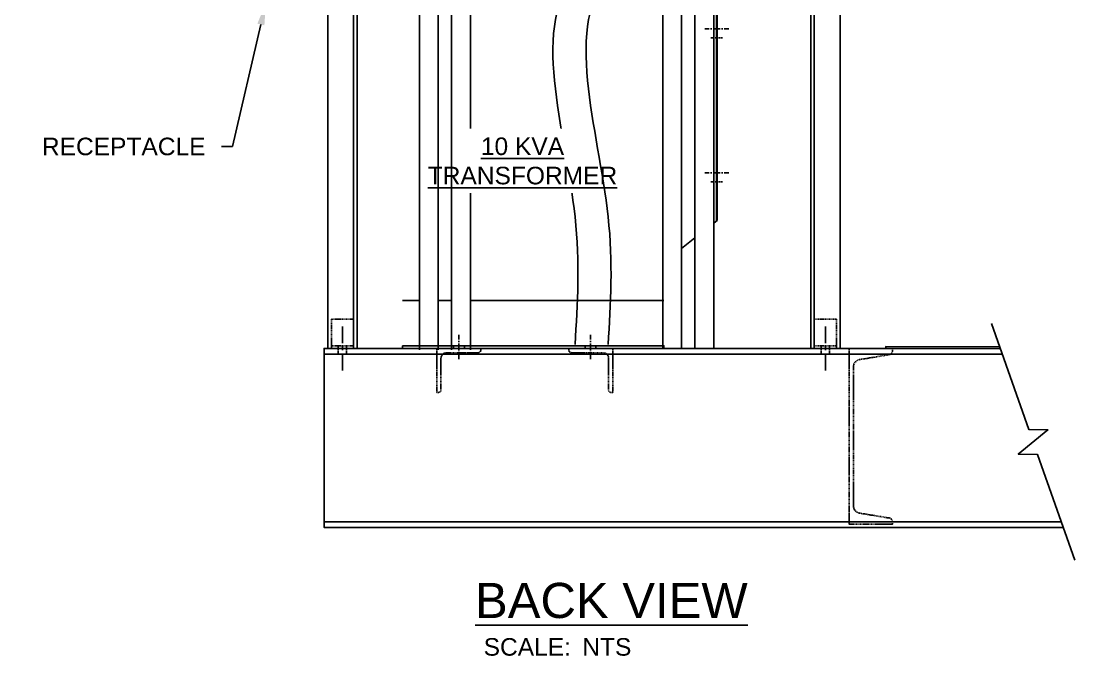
# Model space of a CAD drawing. Header units: feet. Extents: x -159 to 1687, y 0 to 1556.
# Drawn here: x 1292.6 to 1364.5, y 988.7 to 1032 of the extents above; entities that cross this region are included whole.
import ezdxf
from ezdxf import colors
from ezdxf.entities.mleader import LeaderData, LeaderLine
from ezdxf.enums import TextEntityAlignment as Align
from ezdxf.math import Vec2, Vec3

# ---------------------------------------------------------------- set-up
doc = ezdxf.new("R2010")
doc.units = ezdxf.units.FT
doc.header["$MEASUREMENT"] = 0
for name, color, linetype in [('G-ANNO-TEXT', 1, 'Continuous'), ('G-ANNO-TEXT @ 1', 1, 'Continuous'), ('PDF8_0', 7, 'Continuous'), ('PDF8_AM_5', 7, 'Continuous'), ('PDF8_LP_OBJ-Hidden', 7, 'Continuous'), ('PDF8_LP_OBJ-Misc', 7, 'Continuous'), ('PDF8_LP_OBJ-Text', 7, 'Continuous'), ('PDF8_Top Plate', 7, 'Continuous')]:
    doc.layers.add(name, color=color, linetype=linetype)
doc.styles.add('NEI-A', font='arial.ttf')

# ---------------------------------------------------------------- blocks, each defined once
blk = doc.blocks.new('TITLE NAME')
at = {"style": 'NEI-A'}
blk.add_attdef('TITLE_NAME_001', (-0.03, 0.2528), '', height=0.2, dxfattribs=at)
for tag, p in [('SCALE:', (0, 0)), ('1"_=_', (0.5614, 0.0023))]:
    blk.add_attdef(tag, text='', height=0.1, dxfattribs=at).set_placement(p, align=Align.BOTTOM_LEFT)

msp = doc.modelspace()

# ---------------------------------------------------------------- linework, layer by layer
at = {"layer": 'G-ANNO-TEXT'}
for points in [[(1330.39041, 1009.92973), (1330.39041, 1018.64412), (1330.60575, 1035.31979), (1338.68036, 1038.22458), (1345.89372, 1040.05353), (1350.20019, 1045.54037), (1350.4155, 1048.66033)], [(1332.65128, 1009.92973), (1332.65128, 1018.64412), (1332.86662, 1035.31979), (1340.94123, 1038.22458), (1348.15459, 1040.05353), (1352.46106, 1045.54037), (1352.67637, 1048.66033)]]:
    msp.add_spline(points, degree=3, dxfattribs=at)
at = {"layer": 'PDF8_0', "lineweight": 25}
msp.add_lwpolyline([(1358.82694, 1011.35548), (1361.38585, 1004.12058), (1362.69292, 1004.10217), (1360.66788, 1002.44532), (1361.97495, 1002.42691), (1364.53386, 995.19201)], dxfattribs=at)
at = {"layer": 'PDF8_AM_5', "lineweight": 25}
msp.add_lwpolyline([(1345.31442, 1009.66182), (1355.31074, 1009.66182)], dxfattribs=at)
at = {"layer": 'PDF8_LP_OBJ-Hidden', "lineweight": 25}
for points in [[(1313.77908, 1011.65003), (1313.76067, 1011.65003), (1313.76067, 1011.61321)], [(1313.76067, 1011.5764), (1313.76067, 1011.52117)], [(1313.76067, 1011.48435), (1313.76067, 1011.42912)], [(1313.76067, 1011.3923), (1313.76067, 1011.33707)], [(1313.87112, 1011.65003), (1313.81589, 1011.65003)], [(1313.96317, 1011.65003), (1313.90794, 1011.65003)], [(1314.07363, 1011.65003), (1313.99999, 1011.65003)], [(1314.16567, 1011.65003), (1314.09204, 1011.65003)], [(1314.25772, 1011.65003), (1314.18408, 1011.65003)], [(1314.34977, 1011.65003), (1314.27613, 1011.65003)], [(1314.44181, 1011.65003), (1314.36818, 1011.65003)], [(1314.53386, 1011.65003), (1314.47863, 1011.65003)], [(1314.62591, 1011.65003), (1314.57068, 1011.65003)], [(1314.71796, 1011.65003), (1314.66273, 1011.65003)], [(1314.81, 1011.65003), (1314.75477, 1011.65003)], [(1314.90205, 1011.65003), (1314.84682, 1011.65003)], [(1314.9941, 1011.65003), (1314.93887, 1011.65003)], [(1315.10455, 1011.65003), (1315.03092, 1011.65003)], [(1315.1966, 1011.65003), (1315.12296, 1011.65003)], [(1315.25183, 1011.61321), (1315.25183, 1011.65003), (1315.21501, 1011.65003)], [(1315.25183, 1011.52117), (1315.25183, 1011.5764)], [(1315.25183, 1011.42912), (1315.25183, 1011.48435)], [(1315.25183, 1011.33707), (1315.25183, 1011.3923)], [(1346.73195, 1011.61321), (1346.73195, 1011.65003), (1346.76877, 1011.65003)], [(1346.73195, 1011.52117), (1346.73195, 1011.5764)], [(1346.73195, 1011.42912), (1346.73195, 1011.48435)], [(1346.73195, 1011.33707), (1346.73195, 1011.3923)], [(1346.80558, 1011.65003), (1346.86081, 1011.65003)], [(1346.89763, 1011.65003), (1346.95286, 1011.65003)], [(1346.98968, 1011.65003), (1347.04491, 1011.65003)], [(1347.08173, 1011.65003), (1347.15536, 1011.65003)], [(1347.17377, 1011.65003), (1347.24741, 1011.65003)], [(1347.26582, 1011.65003), (1347.33946, 1011.65003)], [(1347.35787, 1011.65003), (1347.4315, 1011.65003)], [(1347.46832, 1011.65003), (1347.52355, 1011.65003)], [(1347.56037, 1011.65003), (1347.6156, 1011.65003)], [(1347.65242, 1011.65003), (1347.70765, 1011.65003)], [(1347.74446, 1011.65003), (1347.79969, 1011.65003)], [(1347.83651, 1011.65003), (1347.89174, 1011.65003)], [(1347.92856, 1011.65003), (1347.98379, 1011.65003)], [(1348.02061, 1011.65003), (1348.07583, 1011.65003)], [(1348.11265, 1011.65003), (1348.18629, 1011.65003)], [(1348.2047, 1011.65003), (1348.24152, 1011.65003), (1348.24152, 1011.61321)], [(1348.24152, 1011.5764), (1348.24152, 1011.52117)], [(1348.24152, 1011.48435), (1348.24152, 1011.42912)], [(1348.24152, 1011.3923), (1348.24152, 1011.33707)], [(1313.76067, 1011.30025), (1313.76067, 1011.22662)], [(1313.76067, 1011.20821), (1313.76067, 1011.13457)], [(1313.76067, 1011.11616), (1313.76067, 1011.04252)], [(1313.76067, 1011.02411), (1313.76067, 1010.95048)], [(1313.76067, 1010.91366), (1313.76067, 1010.85843)], [(1313.76067, 1010.82161), (1313.76067, 1010.76638)], [(1313.76067, 1010.72956), (1313.76067, 1010.67433)], [(1313.76067, 1010.63752), (1313.76067, 1010.58229)], [(1315.25183, 1011.22662), (1315.25183, 1011.30025)], [(1315.25183, 1011.13457), (1315.25183, 1011.20821)], [(1315.25183, 1011.04252), (1315.25183, 1011.11616)], [(1315.25183, 1010.95048), (1315.25183, 1011.02411)], [(1315.25183, 1010.85843), (1315.25183, 1010.91366)], [(1315.25183, 1010.76638), (1315.25183, 1010.82161)], [(1315.25183, 1010.67433), (1315.25183, 1010.72956)], [(1315.25183, 1010.58229), (1315.25183, 1010.63752)], [(1346.73195, 1011.22662), (1346.73195, 1011.30025)], [(1346.73195, 1011.13457), (1346.73195, 1011.20821)], [(1346.73195, 1011.04252), (1346.73195, 1011.11616)], [(1346.73195, 1010.95048), (1346.73195, 1011.02411)], [(1346.73195, 1010.85843), (1346.73195, 1010.91366)], [(1346.73195, 1010.76638), (1346.73195, 1010.82161)], [(1346.73195, 1010.67433), (1346.73195, 1010.72956)], [(1346.73195, 1010.58229), (1346.73195, 1010.63752)], [(1348.24152, 1011.30025), (1348.24152, 1011.22662)], [(1348.24152, 1011.20821), (1348.24152, 1011.13457)], [(1348.24152, 1011.11616), (1348.24152, 1011.04252)], [(1348.24152, 1011.02411), (1348.24152, 1010.95048)], [(1348.24152, 1010.91366), (1348.24152, 1010.85843)], [(1348.24152, 1010.82161), (1348.24152, 1010.76638)], [(1348.24152, 1010.72956), (1348.24152, 1010.67433)], [(1348.24152, 1010.63752), (1348.24152, 1010.58229)], [(1313.76067, 1010.54547), (1313.76067, 1010.49024)], [(1313.76067, 1010.45342), (1313.76067, 1010.39819)], [(1313.76067, 1010.36137), (1313.76067, 1010.30615)], [(1313.76067, 1010.26933), (1313.76067, 1010.19569)], [(1313.76067, 1010.17728), (1313.76067, 1010.10364)], [(1313.76067, 1010.08523), (1313.76067, 1010.01159)], [(1313.76067, 1009.99319), (1313.76067, 1009.91955)], [(1315.25183, 1010.49024), (1315.25183, 1010.54547)], [(1315.25183, 1010.39819), (1315.25183, 1010.45342)], [(1315.25183, 1010.30615), (1315.25183, 1010.36137)], [(1315.25183, 1010.19569), (1315.25183, 1010.26933)], [(1315.25183, 1010.10364), (1315.25183, 1010.17728)], [(1315.25183, 1010.01159), (1315.25183, 1010.08523)], [(1315.25183, 1009.91955), (1315.25183, 1009.99319)], [(1346.73195, 1010.49024), (1346.73195, 1010.54547)], [(1346.73195, 1010.39819), (1346.73195, 1010.45342)], [(1346.73195, 1010.30615), (1346.73195, 1010.36137)], [(1346.73195, 1010.19569), (1346.73195, 1010.26933)], [(1346.73195, 1010.10364), (1346.73195, 1010.17728)], [(1346.73195, 1010.01159), (1346.73195, 1010.08523)], [(1346.73195, 1009.91955), (1346.73195, 1009.99319)], [(1348.24152, 1010.54547), (1348.24152, 1010.49024)], [(1348.24152, 1010.45342), (1348.24152, 1010.39819)], [(1348.24152, 1010.36137), (1348.24152, 1010.30615)], [(1348.24152, 1010.26933), (1348.24152, 1010.19569)], [(1348.24152, 1010.17728), (1348.24152, 1010.10364)], [(1348.24152, 1010.08523), (1348.24152, 1010.01159)], [(1348.24152, 1009.99319), (1348.24152, 1009.91955)], [(1313.76067, 1009.88273), (1313.76067, 1009.8275)], [(1313.77908, 1009.84591), (1313.76067, 1009.84591)], [(1313.76067, 1009.79068), (1313.76067, 1009.73545)], [(1313.76067, 1009.69863), (1313.76067, 1009.66182), (1313.77908, 1009.66182)], [(1313.87112, 1009.84591), (1313.81589, 1009.84591)], [(1313.81589, 1009.66182), (1313.87112, 1009.66182)], [(1313.96317, 1009.84591), (1313.90794, 1009.84591)], [(1313.90794, 1009.66182), (1313.96317, 1009.66182)], [(1314.07363, 1009.84591), (1313.99999, 1009.84591)], [(1313.99999, 1009.66182), (1314.07363, 1009.66182)], [(1314.16567, 1009.84591), (1314.09204, 1009.84591)], [(1314.09204, 1009.66182), (1314.16567, 1009.66182)], [(1314.25772, 1009.84591), (1314.18408, 1009.84591)], [(1314.18408, 1009.66182), (1314.25772, 1009.66182)], [(1314.2209, 1009.80909), (1314.2209, 1009.84591)], [(1314.2209, 1009.71704), (1314.2209, 1009.77227)], [(1314.2209, 1009.625), (1314.2209, 1009.68023)], [(1314.2209, 1009.53295), (1314.2209, 1009.58818)], [(1314.2209, 1009.4409), (1314.2209, 1009.49613)], [(1314.2209, 1009.34886), (1314.2209, 1009.40408)], [(1314.2209, 1009.27522), (1314.2209, 1009.31204)], [(1314.34977, 1009.84591), (1314.27613, 1009.84591)], [(1314.27613, 1009.66182), (1314.34977, 1009.66182)], [(1314.44181, 1009.84591), (1314.36818, 1009.84591)], [(1314.36818, 1009.66182), (1314.44181, 1009.66182)], [(1314.53386, 1009.84591), (1314.47863, 1009.84591)], [(1314.47863, 1009.66182), (1314.53386, 1009.66182)], [(1314.62591, 1009.84591), (1314.57068, 1009.84591)], [(1314.57068, 1009.66182), (1314.62591, 1009.66182)], [(1314.71796, 1009.84591), (1314.66273, 1009.84591)], [(1314.66273, 1009.66182), (1314.71796, 1009.66182)], [(1314.81, 1009.84591), (1314.75477, 1009.84591)], [(1314.75477, 1009.66182), (1314.81, 1009.66182)], [(1314.79159, 1009.80909), (1314.79159, 1009.84591)], [(1314.79159, 1009.71704), (1314.79159, 1009.77227)], [(1314.79159, 1009.625), (1314.79159, 1009.68023)], [(1314.79159, 1009.53295), (1314.79159, 1009.58818)], [(1314.79159, 1009.4409), (1314.79159, 1009.49613)], [(1314.79159, 1009.34886), (1314.79159, 1009.40408)], [(1314.79159, 1009.27522), (1314.79159, 1009.31204)], [(1314.90205, 1009.84591), (1314.84682, 1009.84591)], [(1314.84682, 1009.66182), (1314.90205, 1009.66182)], [(1314.9941, 1009.84591), (1314.93887, 1009.84591)], [(1314.93887, 1009.66182), (1314.9941, 1009.66182)], [(1315.10455, 1009.84591), (1315.03092, 1009.84591)], [(1315.03092, 1009.66182), (1315.10455, 1009.66182)], [(1315.1966, 1009.84591), (1315.12296, 1009.84591)], [(1315.12296, 1009.66182), (1315.1966, 1009.66182)], [(1315.25183, 1009.84591), (1315.21501, 1009.84591)], [(1315.21501, 1009.66182), (1315.25183, 1009.66182), (1315.25183, 1009.69863)], [(1315.25183, 1009.8275), (1315.25183, 1009.88273)], [(1315.25183, 1009.73545), (1315.25183, 1009.79068)], [(1320.99557, 1009.66182), (1320.95875, 1009.66182), (1320.95875, 1009.625)], [(1320.95875, 1009.58818), (1320.95875, 1009.53295)], [(1320.95875, 1009.49613), (1320.95875, 1009.4409)], [(1320.95875, 1009.40408), (1320.95875, 1009.34886)], [(1320.95875, 1009.31204), (1320.95875, 1009.25681)], [(1320.95875, 1009.21999), (1320.95875, 1009.16476)], [(1321.08762, 1009.66182), (1321.01398, 1009.66182)], [(1321.17966, 1009.66182), (1321.12444, 1009.66182)], [(1321.27171, 1009.66182), (1321.21648, 1009.66182)], [(1321.30853, 1009.21999), (1321.29012, 1009.18317), (1321.27171, 1009.16476)], [(1321.36376, 1009.66182), (1321.30853, 1009.66182)], [(1321.38217, 1009.29363), (1321.32694, 1009.2384)], [(1321.45581, 1009.66182), (1321.40058, 1009.66182)], [(1321.45581, 1009.33045), (1321.41899, 1009.33045), (1321.40058, 1009.31204)], [(1321.54785, 1009.36727), (1321.49262, 1009.34886), (1321.47421, 1009.34886)], [(1321.54785, 1009.66182), (1321.49262, 1009.66182)], [(1321.56626, 1009.36727), (1321.65831, 1009.36727)], [(1321.6399, 1009.66182), (1321.58467, 1009.66182)], [(1321.73195, 1009.66182), (1321.67672, 1009.66182)], [(1321.67672, 1009.36727), (1321.75036, 1009.36727)], [(1321.8424, 1009.66182), (1321.76877, 1009.66182)], [(1321.76877, 1009.36727), (1321.8424, 1009.36727)], [(1321.93445, 1009.66182), (1321.86081, 1009.66182)], [(1321.86081, 1009.36727), (1321.93445, 1009.36727)], [(1322.0265, 1009.66182), (1321.95286, 1009.66182)], [(1321.97127, 1009.36727), (1322.0265, 1009.36727)], [(1322.11854, 1009.66182), (1322.04491, 1009.66182)], [(1322.06332, 1009.36727), (1322.11854, 1009.36727)], [(1322.21059, 1009.66182), (1322.15536, 1009.66182)], [(1322.15536, 1009.36727), (1322.21059, 1009.36727)], [(1322.30264, 1009.66182), (1322.24741, 1009.66182)], [(1322.24741, 1009.36727), (1322.30264, 1009.36727)], [(1322.39469, 1009.66182), (1322.33946, 1009.66182)], [(1322.33946, 1009.36727), (1322.39469, 1009.36727)], [(1322.48673, 1009.66182), (1322.43151, 1009.66182)], [(1322.43151, 1009.36727), (1322.48673, 1009.36727)], [(1322.57878, 1009.66182), (1322.52355, 1009.66182)], [(1322.52355, 1009.36727), (1322.57878, 1009.36727)], [(1322.67083, 1009.66182), (1322.6156, 1009.66182)], [(1322.6156, 1009.36727), (1322.68924, 1009.36727)], [(1322.76287, 1009.66182), (1322.70765, 1009.66182)], [(1322.70765, 1009.36727), (1322.78128, 1009.36727)], [(1322.87333, 1009.66182), (1322.79969, 1009.66182)], [(1322.79969, 1009.36727), (1322.87333, 1009.36727)], [(1322.96538, 1009.66182), (1322.89174, 1009.66182)], [(1322.89174, 1009.36727), (1322.96538, 1009.36727)], [(1323.05743, 1009.66182), (1322.98379, 1009.66182)], [(1323.0022, 1009.36727), (1323.05743, 1009.36727)], [(1323.14947, 1009.66182), (1323.07583, 1009.66182)], [(1323.09424, 1009.36727), (1323.14947, 1009.36727)], [(1323.24152, 1009.66182), (1323.18629, 1009.66182)], [(1323.18629, 1009.36727), (1323.24152, 1009.36727)], [(1323.33357, 1009.66182), (1323.27834, 1009.66182)], [(1323.27834, 1009.36727), (1323.33357, 1009.36727)], [(1323.42561, 1009.66182), (1323.37039, 1009.66182)], [(1323.37039, 1009.36727), (1323.42561, 1009.36727)], [(1323.51766, 1009.66182), (1323.46243, 1009.66182)], [(1323.46243, 1009.36727), (1323.51766, 1009.36727)], [(1323.60971, 1009.66182), (1323.55448, 1009.66182)], [(1323.55448, 1009.36727), (1323.60971, 1009.36727)], [(1323.70176, 1009.66182), (1323.64653, 1009.66182)], [(1323.64653, 1009.36727), (1323.72016, 1009.36727)], [(1323.7938, 1009.66182), (1323.73857, 1009.66182)], [(1323.73857, 1009.36727), (1323.77539, 1009.36727), (1323.81221, 1009.38567)], [(1323.90426, 1009.66182), (1323.83062, 1009.66182)], [(1323.84903, 1009.38567), (1323.86744, 1009.40408), (1323.88585, 1009.42249)], [(1323.95949, 1009.625), (1323.95949, 1009.66182), (1323.92267, 1009.66182)], [(1323.92267, 1009.4409), (1323.94108, 1009.45931), (1323.94108, 1009.49613)], [(1323.95949, 1009.51454), (1323.95949, 1009.58818)], [(1329.96096, 1009.625), (1329.96096, 1009.66182), (1329.97937, 1009.66182)], [(1329.96096, 1009.58818), (1329.96096, 1009.51454)], [(1329.96096, 1009.49613), (1329.97937, 1009.47772), (1329.97937, 1009.45931), (1329.99778, 1009.4409)], [(1330.01619, 1009.66182), (1330.08983, 1009.66182)], [(1330.01619, 1009.42249), (1330.0346, 1009.40408), (1330.07142, 1009.38567)], [(1330.10824, 1009.66182), (1330.18187, 1009.66182)], [(1330.16346, 1009.36727), (1330.14505, 1009.36727), (1330.10824, 1009.38567)], [(1330.20028, 1009.66182), (1330.27392, 1009.66182)], [(1330.27392, 1009.36727), (1330.20028, 1009.36727)], [(1330.29233, 1009.66182), (1330.36597, 1009.66182)], [(1330.36597, 1009.36727), (1330.29233, 1009.36727)], [(1330.45801, 1009.36727), (1330.38438, 1009.36727)], [(1330.40279, 1009.66182), (1330.45801, 1009.66182)], [(1330.55006, 1009.36727), (1330.47642, 1009.36727)], [(1330.49483, 1009.66182), (1330.55006, 1009.66182)], [(1330.58688, 1009.66182), (1330.64211, 1009.66182)], [(1330.64211, 1009.36727), (1330.58688, 1009.36727)], [(1330.67893, 1009.66182), (1330.73416, 1009.66182)], [(1330.73416, 1009.36727), (1330.67893, 1009.36727)], [(1330.77097, 1009.66182), (1330.8262, 1009.66182)], [(1330.8262, 1009.36727), (1330.77097, 1009.36727)], [(1330.86302, 1009.66182), (1330.91825, 1009.66182)], [(1330.91825, 1009.36727), (1330.86302, 1009.36727)], [(1330.95507, 1009.66182), (1331.0103, 1009.66182)], [(1331.0103, 1009.36727), (1330.95507, 1009.36727)], [(1331.04712, 1009.66182), (1331.12075, 1009.66182)], [(1331.10234, 1009.36727), (1331.04712, 1009.36727)], [(1331.13916, 1009.66182), (1331.2128, 1009.66182)], [(1331.19439, 1009.36727), (1331.13916, 1009.36727)], [(1331.23121, 1009.66182), (1331.30485, 1009.66182)], [(1331.30485, 1009.36727), (1331.23121, 1009.36727)], [(1331.32326, 1009.66182), (1331.3969, 1009.66182)], [(1331.3969, 1009.36727), (1331.32326, 1009.36727)], [(1331.48894, 1009.36727), (1331.4153, 1009.36727)], [(1331.43371, 1009.66182), (1331.48894, 1009.66182)], [(1331.58099, 1009.36727), (1331.50735, 1009.36727)], [(1331.52576, 1009.66182), (1331.58099, 1009.66182)], [(1331.61781, 1009.66182), (1331.67304, 1009.66182)], [(1331.67304, 1009.36727), (1331.61781, 1009.36727)], [(1331.70986, 1009.66182), (1331.76508, 1009.66182)], [(1331.76508, 1009.36727), (1331.70986, 1009.36727)], [(1331.8019, 1009.66182), (1331.85713, 1009.66182)], [(1331.85713, 1009.36727), (1331.8019, 1009.36727)], [(1331.89395, 1009.66182), (1331.94918, 1009.66182)], [(1331.94918, 1009.36727), (1331.89395, 1009.36727)], [(1331.986, 1009.66182), (1332.04122, 1009.66182)], [(1332.04122, 1009.36727), (1331.986, 1009.36727)], [(1332.07804, 1009.66182), (1332.15168, 1009.66182)], [(1332.13327, 1009.36727), (1332.07804, 1009.36727)], [(1332.17009, 1009.66182), (1332.24373, 1009.66182)], [(1332.22532, 1009.36727), (1332.17009, 1009.36727)], [(1332.26214, 1009.66182), (1332.33578, 1009.66182)], [(1332.33578, 1009.36727), (1332.26214, 1009.36727)], [(1332.35419, 1009.66182), (1332.42782, 1009.66182)], [(1332.42782, 1009.34886), (1332.37259, 1009.36727)], [(1332.46464, 1009.66182), (1332.51987, 1009.66182)], [(1332.51987, 1009.31204), (1332.48305, 1009.33045), (1332.46464, 1009.33045)], [(1332.59351, 1009.2384), (1332.53828, 1009.29363)], [(1332.55669, 1009.66182), (1332.61192, 1009.66182)], [(1332.63033, 1009.16476), (1332.63033, 1009.18317), (1332.61192, 1009.21999)], [(1332.64874, 1009.66182), (1332.70396, 1009.66182)], [(1332.74078, 1009.66182), (1332.79601, 1009.66182)], [(1332.83283, 1009.66182), (1332.88806, 1009.66182)], [(1332.92488, 1009.66182), (1332.9617, 1009.66182), (1332.9617, 1009.625)], [(1332.9617, 1009.58818), (1332.9617, 1009.53295)], [(1332.9617, 1009.49613), (1332.9617, 1009.4409)], [(1332.9617, 1009.40408), (1332.9617, 1009.34886)], [(1332.9617, 1009.31204), (1332.9617, 1009.25681)], [(1332.9617, 1009.21999), (1332.9617, 1009.16476)], [(1346.73195, 1009.8275), (1346.73195, 1009.88273)], [(1346.73195, 1009.84591), (1346.76877, 1009.84591)], [(1346.73195, 1009.73545), (1346.73195, 1009.79068)], [(1346.76877, 1009.66182), (1346.73195, 1009.66182), (1346.73195, 1009.69863)], [(1346.80558, 1009.84591), (1346.86081, 1009.84591)], [(1346.86081, 1009.66182), (1346.80558, 1009.66182)], [(1346.89763, 1009.84591), (1346.95286, 1009.84591)], [(1346.95286, 1009.66182), (1346.89763, 1009.66182)], [(1346.98968, 1009.84591), (1347.04491, 1009.84591)], [(1347.04491, 1009.66182), (1346.98968, 1009.66182)], [(1347.08173, 1009.84591), (1347.15536, 1009.84591)], [(1347.15536, 1009.66182), (1347.08173, 1009.66182)], [(1347.17377, 1009.84591), (1347.24741, 1009.84591)], [(1347.24741, 1009.66182), (1347.17377, 1009.66182)], [(1347.21059, 1009.80909), (1347.21059, 1009.84591)], [(1347.21059, 1009.71704), (1347.21059, 1009.77227)], [(1347.21059, 1009.625), (1347.21059, 1009.68023)], [(1347.21059, 1009.53295), (1347.21059, 1009.58818)], [(1347.21059, 1009.4409), (1347.21059, 1009.49613)], [(1347.21059, 1009.34886), (1347.21059, 1009.40408)], [(1347.21059, 1009.27522), (1347.21059, 1009.31204)], [(1347.26582, 1009.84591), (1347.33946, 1009.84591)], [(1347.33946, 1009.66182), (1347.26582, 1009.66182)], [(1347.35787, 1009.84591), (1347.4315, 1009.84591)], [(1347.4315, 1009.66182), (1347.35787, 1009.66182)], [(1347.46832, 1009.84591), (1347.52355, 1009.84591)], [(1347.52355, 1009.66182), (1347.46832, 1009.66182)], [(1347.56037, 1009.84591), (1347.6156, 1009.84591)], [(1347.6156, 1009.66182), (1347.56037, 1009.66182)], [(1347.65242, 1009.84591), (1347.70765, 1009.84591)], [(1347.70765, 1009.66182), (1347.65242, 1009.66182)], [(1347.74446, 1009.84591), (1347.79969, 1009.84591)], [(1347.79969, 1009.66182), (1347.74446, 1009.66182)], [(1347.76287, 1009.80909), (1347.76287, 1009.84591)], [(1347.76287, 1009.71704), (1347.76287, 1009.77227)], [(1347.76287, 1009.625), (1347.76287, 1009.68023)], [(1347.76287, 1009.53295), (1347.76287, 1009.58818)], [(1347.76287, 1009.4409), (1347.76287, 1009.49613)], [(1347.76287, 1009.34886), (1347.76287, 1009.40408)], [(1347.76287, 1009.27522), (1347.76287, 1009.31204)], [(1347.83651, 1009.84591), (1347.89174, 1009.84591)], [(1347.89174, 1009.66182), (1347.83651, 1009.66182)], [(1347.92856, 1009.84591), (1347.98379, 1009.84591)], [(1347.98379, 1009.66182), (1347.92856, 1009.66182)], [(1348.02061, 1009.84591), (1348.07583, 1009.84591)], [(1348.07583, 1009.66182), (1348.02061, 1009.66182)], [(1348.11265, 1009.84591), (1348.18629, 1009.84591)], [(1348.18629, 1009.66182), (1348.11265, 1009.66182)], [(1348.2047, 1009.84591), (1348.24152, 1009.84591)], [(1348.24152, 1009.69863), (1348.24152, 1009.66182), (1348.2047, 1009.66182)], [(1348.24152, 1009.88273), (1348.24152, 1009.8275)], [(1348.24152, 1009.79068), (1348.24152, 1009.73545)], [(1349.1804, 1009.66182), (1349.12517, 1009.66182), (1349.12517, 1009.625)], [(1349.12517, 1009.58818), (1349.12517, 1009.53295)], [(1349.12517, 1009.49613), (1349.12517, 1009.4409)], [(1349.12517, 1009.40408), (1349.12517, 1009.34886)], [(1349.12517, 1009.31204), (1349.12517, 1009.25681)], [(1349.12517, 1009.21999), (1349.12517, 1009.16476)], [(1349.27245, 1009.66182), (1349.19881, 1009.66182)], [(1349.36449, 1009.66182), (1349.29086, 1009.66182)], [(1349.45654, 1009.66182), (1349.3829, 1009.66182)], [(1349.54859, 1009.66182), (1349.49336, 1009.66182)], [(1349.64064, 1009.66182), (1349.58541, 1009.66182)], [(1349.73268, 1009.66182), (1349.67745, 1009.66182)], [(1349.82473, 1009.66182), (1349.7695, 1009.66182)], [(1349.91678, 1009.66182), (1349.86155, 1009.66182)], [(1350.00882, 1009.66182), (1349.9536, 1009.66182)], [(1350.11928, 1009.66182), (1350.04564, 1009.66182)], [(1350.21133, 1009.66182), (1350.13769, 1009.66182)], [(1350.30337, 1009.66182), (1350.22974, 1009.66182)], [(1350.39542, 1009.66182), (1350.32178, 1009.66182)], [(1350.48747, 1009.66182), (1350.41383, 1009.66182)], [(1350.57952, 1009.66182), (1350.52429, 1009.66182)], [(1350.67156, 1009.66182), (1350.61633, 1009.66182)], [(1350.76361, 1009.66182), (1350.70838, 1009.66182)], [(1350.85566, 1009.66182), (1350.80043, 1009.66182)], [(1350.9477, 1009.66182), (1350.89248, 1009.66182)], [(1351.03975, 1009.66182), (1350.98452, 1009.66182)], [(1351.15021, 1009.66182), (1351.07657, 1009.66182)], [(1351.24226, 1009.66182), (1351.16862, 1009.66182)], [(1351.3343, 1009.66182), (1351.26066, 1009.66182)], [(1351.42635, 1009.66182), (1351.35271, 1009.66182)], [(1351.40794, 1009.16476), (1351.46317, 1009.18317)], [(1351.5184, 1009.66182), (1351.44476, 1009.66182)], [(1351.49999, 1009.18317), (1351.55522, 1009.18317)], [(1351.61044, 1009.66182), (1351.55522, 1009.66182)], [(1351.59203, 1009.20158), (1351.66567, 1009.20158)], [(1351.70249, 1009.66182), (1351.64726, 1009.66182)], [(1351.68408, 1009.20158), (1351.75772, 1009.21999)], [(1351.79454, 1009.66182), (1351.73931, 1009.66182)], [(1351.77613, 1009.21999), (1351.84977, 1009.2384), (1351.90499, 1009.25681), (1351.9234, 1009.25681)], [(1351.88659, 1009.66182), (1351.83136, 1009.66182)], [(1351.97863, 1009.66182), (1351.9234, 1009.66182)], [(1351.94181, 1009.27522), (1351.97863, 1009.29363), (1351.99704, 1009.31204)], [(1352.07068, 1009.58818), (1352.07068, 1009.66182), (1352.01545, 1009.66182)], [(1352.01545, 1009.33045), (1352.03386, 1009.36727), (1352.05227, 1009.38567)], [(1352.05227, 1009.42249), (1352.05227, 1009.4409), (1352.07068, 1009.47772), (1352.07068, 1009.55136)], [(1320.95875, 1009.12794), (1320.95875, 1009.0543)], [(1320.95875, 1009.0359), (1320.95875, 1008.96226)], [(1320.95875, 1008.94385), (1320.95875, 1008.87021)], [(1320.95875, 1008.8518), (1320.95875, 1008.77816)], [(1320.95875, 1008.74134), (1320.95875, 1008.68612)], [(1320.95875, 1008.6493), (1320.95875, 1008.59407)], [(1320.95875, 1008.55725), (1320.95875, 1008.50202)], [(1320.95875, 1008.4652), (1320.95875, 1008.40997)], [(1321.23489, 1008.96226), (1321.23489, 1008.99908), (1321.2533, 1009.0359)], [(1321.23489, 1008.87021), (1321.23489, 1008.92544)], [(1321.23489, 1008.77816), (1321.23489, 1008.83339)], [(1321.23489, 1008.68612), (1321.23489, 1008.74134)], [(1321.23489, 1008.59407), (1321.23489, 1008.6493)], [(1321.23489, 1008.50202), (1321.23489, 1008.55725)], [(1321.23489, 1008.40997), (1321.23489, 1008.4652)], [(1321.27171, 1009.12794), (1321.2533, 1009.07271)], [(1332.66715, 1009.07271), (1332.64874, 1009.12794)], [(1332.66715, 1008.96226), (1332.66715, 1009.0359)], [(1332.66715, 1008.87021), (1332.66715, 1008.92544)], [(1332.66715, 1008.77816), (1332.66715, 1008.83339)], [(1332.66715, 1008.68612), (1332.66715, 1008.74134)], [(1332.66715, 1008.59407), (1332.66715, 1008.6493)], [(1332.66715, 1008.50202), (1332.66715, 1008.55725)], [(1332.66715, 1008.40997), (1332.66715, 1008.4652)], [(1332.9617, 1009.12794), (1332.9617, 1009.0543)], [(1332.9617, 1009.0359), (1332.9617, 1008.96226)], [(1332.9617, 1008.94385), (1332.9617, 1008.87021)], [(1332.9617, 1008.8518), (1332.9617, 1008.77816)], [(1332.9617, 1008.74134), (1332.9617, 1008.68612)], [(1332.9617, 1008.6493), (1332.9617, 1008.59407)], [(1332.9617, 1008.55725), (1332.9617, 1008.50202)], [(1332.9617, 1008.4652), (1332.9617, 1008.40997)], [(1349.12517, 1009.12794), (1349.12517, 1009.0543)], [(1349.12517, 1009.0359), (1349.12517, 1008.96226)], [(1349.12517, 1008.94385), (1349.12517, 1008.87021)], [(1349.12517, 1008.8518), (1349.12517, 1008.77816)], [(1349.12517, 1008.75975), (1349.12517, 1008.68612)], [(1349.12517, 1008.6493), (1349.12517, 1008.59407)], [(1349.12517, 1008.55725), (1349.12517, 1008.50202)], [(1349.12517, 1008.4652), (1349.12517, 1008.40997)], [(1349.40131, 1008.35475), (1349.40131, 1008.40997), (1349.41972, 1008.4652)], [(1349.43813, 1008.55725), (1349.41972, 1008.48361)], [(1349.45654, 1008.63089), (1349.43813, 1008.57566)], [(1349.51177, 1008.72294), (1349.47495, 1008.66771)], [(1349.58541, 1008.77816), (1349.53018, 1008.74134)], [(1349.65904, 1008.83339), (1349.60382, 1008.79657)], [(1349.73268, 1008.87021), (1349.67745, 1008.8518)], [(1349.89837, 1008.90703), (1349.82473, 1008.90703), (1349.7695, 1008.88862)], [(1349.93519, 1008.92544), (1349.99041, 1008.92544)], [(1350.02723, 1008.92544), (1350.08246, 1008.94385)], [(1350.11928, 1008.94385), (1350.17451, 1008.96226)], [(1350.21133, 1008.96226), (1350.26656, 1008.98067)], [(1350.30337, 1008.98067), (1350.3586, 1008.98067)], [(1350.39542, 1008.99908), (1350.45065, 1008.99908)], [(1350.48747, 1009.01749), (1350.5427, 1009.01749)], [(1350.57952, 1009.01749), (1350.63474, 1009.0359)], [(1350.67156, 1009.0359), (1350.72679, 1009.0543)], [(1350.76361, 1009.0543), (1350.81884, 1009.07271)], [(1350.85566, 1009.07271), (1350.91089, 1009.07271)], [(1350.9477, 1009.09112), (1351.00293, 1009.09112)], [(1351.03975, 1009.10953), (1351.09498, 1009.10953)], [(1351.1318, 1009.10953), (1351.18703, 1009.12794)], [(1351.22385, 1009.12794), (1351.27907, 1009.14635)], [(1351.31589, 1009.14635), (1351.37112, 1009.16476)], [(1320.95875, 1008.37316), (1320.95875, 1008.31793)], [(1320.95875, 1008.28111), (1320.95875, 1008.22588)], [(1320.95875, 1008.18906), (1320.95875, 1008.13383)], [(1320.95875, 1008.09701), (1320.95875, 1008.02338)], [(1320.95875, 1008.00497), (1320.95875, 1007.93133)], [(1320.95875, 1007.91292), (1320.95875, 1007.83928)], [(1320.95875, 1007.82087), (1320.95875, 1007.74724)], [(1321.23489, 1008.31793), (1321.23489, 1008.37316)], [(1321.23489, 1008.20747), (1321.23489, 1008.28111)], [(1321.23489, 1008.11542), (1321.23489, 1008.18906)], [(1321.23489, 1008.02338), (1321.23489, 1008.09701)], [(1321.23489, 1007.93133), (1321.23489, 1008.00497)], [(1321.23489, 1007.83928), (1321.23489, 1007.89451)], [(1321.23489, 1007.74724), (1321.23489, 1007.80246)], [(1332.66715, 1008.31793), (1332.66715, 1008.37316)], [(1332.66715, 1008.20747), (1332.66715, 1008.28111)], [(1332.66715, 1008.11542), (1332.66715, 1008.18906)], [(1332.66715, 1008.02338), (1332.66715, 1008.09701)], [(1332.66715, 1007.93133), (1332.66715, 1008.00497)], [(1332.66715, 1007.83928), (1332.66715, 1007.89451)], [(1332.66715, 1007.74724), (1332.66715, 1007.80246)], [(1332.9617, 1008.37316), (1332.9617, 1008.31793)], [(1332.9617, 1008.28111), (1332.9617, 1008.22588)], [(1332.9617, 1008.18906), (1332.9617, 1008.13383)], [(1332.9617, 1008.09701), (1332.9617, 1008.02338)], [(1332.9617, 1008.00497), (1332.9617, 1007.93133)], [(1332.9617, 1007.91292), (1332.9617, 1007.83928)], [(1332.9617, 1007.82087), (1332.9617, 1007.74724)], [(1349.12517, 1008.37316), (1349.12517, 1008.31793)], [(1349.12517, 1008.28111), (1349.12517, 1008.22588)], [(1349.12517, 1008.18906), (1349.12517, 1008.13383)], [(1349.12517, 1008.09701), (1349.12517, 1008.02338)], [(1349.12517, 1008.00497), (1349.12517, 1007.93133)], [(1349.12517, 1007.91292), (1349.12517, 1007.83928)], [(1349.12517, 1007.82087), (1349.12517, 1007.74724)], [(1349.40131, 1008.2627), (1349.40131, 1008.33634)], [(1349.40131, 1008.17065), (1349.40131, 1008.24429)], [(1349.40131, 1008.07861), (1349.40131, 1008.13383)], [(1349.40131, 1007.98656), (1349.40131, 1008.04179)], [(1349.40131, 1007.89451), (1349.40131, 1007.94974)], [(1349.40131, 1007.80246), (1349.40131, 1007.85769)], [(1349.40131, 1007.71042), (1349.40131, 1007.76565)], [(1320.95875, 1007.71042), (1320.95875, 1007.65519)], [(1320.95875, 1007.61837), (1320.95875, 1007.56314)], [(1320.95875, 1007.52632), (1320.95875, 1007.47109)], [(1320.95875, 1007.43428), (1320.95875, 1007.37905)], [(1320.95875, 1007.34223), (1320.95875, 1007.287)], [(1320.95875, 1007.25018), (1320.95875, 1007.19495)], [(1320.95875, 1007.15813), (1320.95875, 1007.10291)], [(1320.95875, 1007.06609), (1320.95875, 1006.99245)], [(1321.23489, 1007.65519), (1321.23489, 1007.71042)], [(1321.23489, 1007.56314), (1321.23489, 1007.61837)], [(1321.23489, 1007.47109), (1321.23489, 1007.52632)], [(1321.23489, 1007.37905), (1321.23489, 1007.43428)], [(1321.23489, 1007.287), (1321.23489, 1007.34223)], [(1321.23489, 1007.17654), (1321.23489, 1007.25018)], [(1321.23489, 1007.0845), (1321.23489, 1007.15813)], [(1321.23489, 1006.99245), (1321.23489, 1007.06609)], [(1332.66715, 1007.65519), (1332.66715, 1007.71042)], [(1332.66715, 1007.56314), (1332.66715, 1007.61837)], [(1332.66715, 1007.47109), (1332.66715, 1007.52632)], [(1332.66715, 1007.37905), (1332.66715, 1007.43428)], [(1332.66715, 1007.287), (1332.66715, 1007.34223)], [(1332.66715, 1007.17654), (1332.66715, 1007.25018)], [(1332.66715, 1007.0845), (1332.66715, 1007.15813)], [(1332.66715, 1006.99245), (1332.66715, 1007.06609)], [(1332.9617, 1007.71042), (1332.9617, 1007.65519)], [(1332.9617, 1007.61837), (1332.9617, 1007.56314)], [(1332.9617, 1007.52632), (1332.9617, 1007.47109)], [(1332.9617, 1007.43428), (1332.9617, 1007.37905)], [(1332.9617, 1007.34223), (1332.9617, 1007.287)], [(1332.9617, 1007.25018), (1332.9617, 1007.19495)], [(1332.9617, 1007.15813), (1332.9617, 1007.10291)], [(1332.9617, 1007.06609), (1332.9617, 1006.99245)], [(1349.12517, 1007.71042), (1349.12517, 1007.65519)], [(1349.12517, 1007.61837), (1349.12517, 1007.56314)], [(1349.12517, 1007.52632), (1349.12517, 1007.47109)], [(1349.12517, 1007.43428), (1349.12517, 1007.37905)], [(1349.12517, 1007.34223), (1349.12517, 1007.287)], [(1349.12517, 1007.25018), (1349.12517, 1007.19495)], [(1349.12517, 1007.15813), (1349.12517, 1007.10291)], [(1349.12517, 1007.06609), (1349.12517, 1006.99245)], [(1349.40131, 1007.61837), (1349.40131, 1007.6736)], [(1349.40131, 1007.50791), (1349.40131, 1007.58155)], [(1349.40131, 1007.41587), (1349.40131, 1007.4895)], [(1349.40131, 1007.32382), (1349.40131, 1007.39746)], [(1349.40131, 1007.23177), (1349.40131, 1007.30541)], [(1349.40131, 1007.13972), (1349.40131, 1007.19495)], [(1349.40131, 1007.04768), (1349.40131, 1007.10291)], [(1349.40131, 1006.95563), (1349.40131, 1007.01086)], [(1320.95875, 1006.97404), (1320.95875, 1006.9004)], [(1320.95875, 1006.88199), (1320.95875, 1006.80835)], [(1320.95875, 1006.78995), (1320.95875, 1006.71631)], [(1320.95875, 1006.67949), (1320.95875, 1006.66108), (1320.99557, 1006.66108)], [(1321.03239, 1006.66108), (1321.08762, 1006.66108)], [(1321.12444, 1006.66108), (1321.14285, 1006.67949), (1321.17966, 1006.6979)], [(1321.19807, 1006.71631), (1321.21648, 1006.75313), (1321.23489, 1006.77154)], [(1321.23489, 1006.9004), (1321.23489, 1006.97404)], [(1321.23489, 1006.80835), (1321.23489, 1006.86358)], [(1332.66715, 1006.9004), (1332.66715, 1006.97404)], [(1332.66715, 1006.86358), (1332.66715, 1006.84517), (1332.68555, 1006.80835)], [(1332.68555, 1006.77154), (1332.70396, 1006.73472), (1332.72237, 1006.71631)], [(1332.74078, 1006.6979), (1332.75919, 1006.67949), (1332.7776, 1006.67949), (1332.79601, 1006.66108)], [(1332.88806, 1006.66108), (1332.81442, 1006.66108)], [(1332.9617, 1006.67949), (1332.9617, 1006.66108), (1332.92488, 1006.66108)], [(1332.9617, 1006.97404), (1332.9617, 1006.9004)], [(1332.9617, 1006.88199), (1332.9617, 1006.80835)], [(1332.9617, 1006.78995), (1332.9617, 1006.71631)], [(1349.12517, 1006.97404), (1349.12517, 1006.9004)], [(1349.12517, 1006.88199), (1349.12517, 1006.80835)], [(1349.12517, 1006.78995), (1349.12517, 1006.71631)], [(1349.12517, 1006.67949), (1349.12517, 1006.62426)], [(1349.12517, 1006.58744), (1349.12517, 1006.53221)], [(1349.12517, 1006.49539), (1349.12517, 1006.44017)], [(1349.12517, 1006.40335), (1349.12517, 1006.34812)], [(1349.12517, 1006.3113), (1349.12517, 1006.25607)], [(1349.40131, 1006.86358), (1349.40131, 1006.91881)], [(1349.40131, 1006.77154), (1349.40131, 1006.82676)], [(1349.40131, 1006.67949), (1349.40131, 1006.73472)], [(1349.40131, 1006.58744), (1349.40131, 1006.64267)], [(1349.40131, 1006.47699), (1349.40131, 1006.55062)], [(1349.40131, 1006.38494), (1349.40131, 1006.45858)], [(1349.40131, 1006.29289), (1349.40131, 1006.36653)], [(1349.12517, 1006.21925), (1349.12517, 1006.16403)], [(1349.12517, 1006.12721), (1349.12517, 1006.07198)], [(1349.12517, 1006.03516), (1349.12517, 1005.96152)], [(1349.12517, 1005.94311), (1349.12517, 1005.86947)], [(1349.12517, 1005.85106), (1349.12517, 1005.77743)], [(1349.12517, 1005.75902), (1349.12517, 1005.68538)], [(1349.12517, 1005.64856), (1349.12517, 1005.59333)], [(1349.40131, 1006.20084), (1349.40131, 1006.27448)], [(1349.40131, 1006.1088), (1349.40131, 1006.16403)], [(1349.40131, 1006.01675), (1349.40131, 1006.07198)], [(1349.40131, 1005.9247), (1349.40131, 1005.97993)], [(1349.40131, 1005.83266), (1349.40131, 1005.88788)], [(1349.40131, 1005.74061), (1349.40131, 1005.79584)], [(1349.40131, 1005.64856), (1349.40131, 1005.70379)], [(1349.40131, 1005.55651), (1349.40131, 1005.61174)], [(1349.12517, 1005.55651), (1349.12517, 1005.50129)], [(1349.12517, 1005.46447), (1349.12517, 1005.40924)], [(1349.12517, 1005.37242), (1349.12517, 1005.31719)], [(1349.12517, 1005.28037), (1349.12517, 1005.22514)], [(1349.12517, 1005.18833), (1349.12517, 1005.1331)], [(1349.12517, 1005.09628), (1349.12517, 1005.04105)], [(1349.12517, 1005.00423), (1349.12517, 1004.93059)], [(1349.12517, 1004.91218), (1349.12517, 1004.83855)], [(1349.40131, 1005.44606), (1349.40131, 1005.5197)], [(1349.40131, 1005.35401), (1349.40131, 1005.42765)], [(1349.40131, 1005.26196), (1349.40131, 1005.3356)], [(1349.40131, 1005.16992), (1349.40131, 1005.24355)], [(1349.40131, 1005.07787), (1349.40131, 1005.1331)], [(1349.40131, 1004.98582), (1349.40131, 1005.04105)], [(1349.40131, 1004.89377), (1349.40131, 1004.949)], [(1349.40131, 1004.80173), (1349.40131, 1004.85696)], [(1349.12517, 1004.82014), (1349.12517, 1004.7465)], [(1349.12517, 1004.72809), (1349.12517, 1004.65445)], [(1349.12517, 1004.61763), (1349.12517, 1004.56241)], [(1349.12517, 1004.52559), (1349.12517, 1004.47036)], [(1349.12517, 1004.43354), (1349.12517, 1004.37831)], [(1349.12517, 1004.34149), (1349.12517, 1004.28626)], [(1349.12517, 1004.24944), (1349.12517, 1004.19422)], [(1349.12517, 1004.1574), (1349.12517, 1004.10217)], [(1349.40131, 1004.70968), (1349.40131, 1004.76491)], [(1349.40131, 1004.61763), (1349.40131, 1004.67286)], [(1349.40131, 1004.52559), (1349.40131, 1004.58081)], [(1349.40131, 1004.41513), (1349.40131, 1004.48877)], [(1349.40131, 1004.32308), (1349.40131, 1004.39672)], [(1349.40131, 1004.23104), (1349.40131, 1004.30467)], [(1349.40131, 1004.13899), (1349.40131, 1004.21263)], [(1349.12517, 1004.06535), (1349.12517, 1004.01012)], [(1349.12517, 1003.9733), (1349.12517, 1003.89967)], [(1349.12517, 1003.88126), (1349.12517, 1003.80762)], [(1349.12517, 1003.78921), (1349.12517, 1003.71557)], [(1349.12517, 1003.69716), (1349.12517, 1003.62352)], [(1349.12517, 1003.58671), (1349.12517, 1003.53148)], [(1349.12517, 1003.49466), (1349.12517, 1003.43943)], [(1349.40131, 1004.04694), (1349.40131, 1004.10217)], [(1349.40131, 1003.95489), (1349.40131, 1004.01012)], [(1349.40131, 1003.86285), (1349.40131, 1003.91808)], [(1349.40131, 1003.7708), (1349.40131, 1003.82603)], [(1349.40131, 1003.67875), (1349.40131, 1003.73398)], [(1349.40131, 1003.58671), (1349.40131, 1003.64193)], [(1349.40131, 1003.49466), (1349.40131, 1003.54989)], [(1349.40131, 1003.3842), (1349.40131, 1003.45784)], [(1349.12517, 1003.40261), (1349.12517, 1003.34738)], [(1349.12517, 1003.31056), (1349.12517, 1003.25534)], [(1349.12517, 1003.21852), (1349.12517, 1003.16329)], [(1349.12517, 1003.12647), (1349.12517, 1003.07124)], [(1349.12517, 1003.03442), (1349.12517, 1002.97919)], [(1349.12517, 1002.94238), (1349.12517, 1002.86874)], [(1349.12517, 1002.85033), (1349.12517, 1002.77669)], [(1349.12517, 1002.75828), (1349.12517, 1002.68464)], [(1349.40131, 1003.29215), (1349.40131, 1003.36579)], [(1349.40131, 1003.20011), (1349.40131, 1003.27375)], [(1349.40131, 1003.10806), (1349.40131, 1003.1817)], [(1349.40131, 1003.01601), (1349.40131, 1003.07124)], [(1349.40131, 1002.92397), (1349.40131, 1002.97919)], [(1349.40131, 1002.83192), (1349.40131, 1002.88715)], [(1349.40131, 1002.73987), (1349.40131, 1002.7951)], [(1349.40131, 1002.64782), (1349.40131, 1002.70305)], [(1349.12517, 1002.66623), (1349.12517, 1002.5926)], [(1349.12517, 1002.55578), (1349.12517, 1002.50055)], [(1349.12517, 1002.46373), (1349.12517, 1002.4085)], [(1349.12517, 1002.37168), (1349.12517, 1002.31646)], [(1349.12517, 1002.27964), (1349.12517, 1002.22441)], [(1349.12517, 1002.18759), (1349.12517, 1002.13236)], [(1349.12517, 1002.09554), (1349.12517, 1002.04031)], [(1349.12517, 1002.00349), (1349.12517, 1001.94827)], [(1349.40131, 1002.55578), (1349.40131, 1002.61101)], [(1349.40131, 1002.46373), (1349.40131, 1002.51896)], [(1349.40131, 1002.35327), (1349.40131, 1002.42691)], [(1349.40131, 1002.26123), (1349.40131, 1002.33486)], [(1349.40131, 1002.16918), (1349.40131, 1002.24282)], [(1349.40131, 1002.07713), (1349.40131, 1002.15077)], [(1349.40131, 1001.98509), (1349.40131, 1002.04031)], [(1349.12517, 1001.91145), (1349.12517, 1001.83781)], [(1349.12517, 1001.8194), (1349.12517, 1001.74576)], [(1349.12517, 1001.72735), (1349.12517, 1001.65372)], [(1349.12517, 1001.63531), (1349.12517, 1001.56167)], [(1349.12517, 1001.52485), (1349.12517, 1001.46962)], [(1349.12517, 1001.4328), (1349.12517, 1001.37757)], [(1349.12517, 1001.34076), (1349.12517, 1001.28553)], [(1349.40131, 1001.89304), (1349.40131, 1001.94827)], [(1349.40131, 1001.80099), (1349.40131, 1001.85622)], [(1349.40131, 1001.70894), (1349.40131, 1001.76417)], [(1349.40131, 1001.6169), (1349.40131, 1001.67213)], [(1349.40131, 1001.52485), (1349.40131, 1001.58008)], [(1349.40131, 1001.4328), (1349.40131, 1001.48803)], [(1349.40131, 1001.32235), (1349.40131, 1001.39598)], [(1349.40131, 1001.2303), (1349.40131, 1001.30394)], [(1349.12517, 1001.24871), (1349.12517, 1001.19348)], [(1349.12517, 1001.15666), (1349.12517, 1001.10143)], [(1349.12517, 1001.06461), (1349.12517, 1001.00939)], [(1349.12517, 1000.97257), (1349.12517, 1000.91734)], [(1349.12517, 1000.88052), (1349.12517, 1000.80688)], [(1349.12517, 1000.78847), (1349.12517, 1000.71484)], [(1349.12517, 1000.69643), (1349.12517, 1000.62279)], [(1349.12517, 1000.60438), (1349.12517, 1000.53074)], [(1349.40131, 1001.13825), (1349.40131, 1001.21189)], [(1349.40131, 1001.0462), (1349.40131, 1001.11984)], [(1349.40131, 1000.95416), (1349.40131, 1001.00939)], [(1349.40131, 1000.86211), (1349.40131, 1000.91734)], [(1349.40131, 1000.77006), (1349.40131, 1000.82529)], [(1349.40131, 1000.67802), (1349.40131, 1000.73324)], [(1349.40131, 1000.58597), (1349.40131, 1000.6412)], [(1349.40131, 1000.49392), (1349.40131, 1000.54915)], [(1349.12517, 1000.49392), (1349.12517, 1000.43869)], [(1349.12517, 1000.40188), (1349.12517, 1000.34665)], [(1349.12517, 1000.30983), (1349.12517, 1000.2546)], [(1349.12517, 1000.21778), (1349.12517, 1000.16255)], [(1349.12517, 1000.12573), (1349.12517, 1000.07051)], [(1349.12517, 1000.03369), (1349.12517, 999.97846)], [(1349.12517, 999.94164), (1349.12517, 999.88641)], [(1349.12517, 999.84959), (1349.12517, 999.77595)], [(1349.40131, 1000.40188), (1349.40131, 1000.4571)], [(1349.40131, 1000.29142), (1349.40131, 1000.36506)], [(1349.40131, 1000.19937), (1349.40131, 1000.27301)], [(1349.40131, 1000.10732), (1349.40131, 1000.18096)], [(1349.40131, 1000.01528), (1349.40131, 1000.08891)], [(1349.40131, 999.92323), (1349.40131, 999.97846)], [(1349.40131, 999.83118), (1349.40131, 999.88641)], [(1349.12517, 999.75755), (1349.12517, 999.68391)], [(1349.12517, 999.6655), (1349.12517, 999.59186)], [(1349.12517, 999.57345), (1349.12517, 999.49981)], [(1349.12517, 999.46299), (1349.12517, 999.40777)], [(1349.12517, 999.37095), (1349.12517, 999.31572)], [(1349.12517, 999.2789), (1349.12517, 999.22367)], [(1349.12517, 999.18685), (1349.12517, 999.13162)], [(1349.12517, 999.09481), (1349.12517, 999.03958)], [(1349.40131, 999.73914), (1349.40131, 999.79436)], [(1349.40131, 999.64709), (1349.40131, 999.70232)], [(1349.40131, 999.55504), (1349.40131, 999.61027)], [(1349.40131, 999.46299), (1349.40131, 999.51822)], [(1349.40131, 999.37095), (1349.40131, 999.42618)], [(1349.40131, 999.26049), (1349.40131, 999.33413)], [(1349.40131, 999.16844), (1349.40131, 999.24208)], [(1349.40131, 999.0764), (1349.40131, 999.15003)], [(1349.12517, 999.00276), (1349.12517, 998.94753)], [(1349.12517, 998.91071), (1349.12517, 998.85548)], [(1349.12517, 998.81866), (1349.12517, 998.74503)], [(1349.12517, 998.72662), (1349.12517, 998.65298)], [(1349.12517, 998.63457), (1349.12517, 998.56093)], [(1349.12517, 998.54252), (1349.12517, 998.46889)], [(1349.12517, 998.43207), (1349.12517, 998.37684)], [(1349.40131, 998.98435), (1349.40131, 999.05799)], [(1349.40131, 998.94753), (1349.40131, 998.91071), (1349.41972, 998.85548)], [(1349.41972, 998.81866), (1349.43813, 998.76344)], [(1349.43813, 998.72662), (1349.47495, 998.67139)], [(1349.47495, 998.65298), (1349.51177, 998.59775)], [(1349.53018, 998.57934), (1349.58541, 998.52411)], [(1349.60382, 998.5057), (1349.65904, 998.48729)], [(1349.67745, 998.46889), (1349.73268, 998.43207), (1349.75109, 998.43207)], [(1349.89837, 998.41366), (1349.82473, 998.41366), (1349.7695, 998.43207)], [(1349.99041, 998.39525), (1349.93519, 998.39525)], [(1350.08246, 998.37684), (1350.02723, 998.37684)], [(1350.17451, 998.35843), (1350.11928, 998.37684)], [(1349.12517, 998.34002), (1349.12517, 998.28479)], [(1349.12517, 998.24797), (1349.12517, 998.19274)], [(1349.12517, 998.15593), (1349.12517, 998.1007)], [(1349.12517, 998.06388), (1349.12517, 998.00865)], [(1349.12517, 997.97183), (1349.12517, 997.9166)], [(1349.12517, 997.87978), (1349.12517, 997.82456)], [(1349.12517, 997.78774), (1349.12517, 997.7141)], [(1349.12517, 997.69569), (1349.12517, 997.65887), (1349.1804, 997.65887)], [(1349.19881, 997.65887), (1349.27245, 997.65887)], [(1349.29086, 997.65887), (1349.36449, 997.65887)], [(1349.3829, 997.65887), (1349.45654, 997.65887)], [(1349.49336, 997.65887), (1349.54859, 997.65887)], [(1349.58541, 997.65887), (1349.64064, 997.65887)], [(1349.67745, 997.65887), (1349.73268, 997.65887)], [(1349.7695, 997.65887), (1349.82473, 997.65887)], [(1349.86155, 997.65887), (1349.91678, 997.65887)], [(1349.9536, 997.65887), (1350.00882, 997.65887)], [(1350.04564, 997.65887), (1350.11928, 997.65887)], [(1350.13769, 997.65887), (1350.21133, 997.65887)], [(1350.26656, 998.34002), (1350.21133, 998.35843)], [(1350.22974, 997.65887), (1350.30337, 997.65887)], [(1350.3586, 998.32161), (1350.30337, 998.34002)], [(1350.32178, 997.65887), (1350.39542, 997.65887)], [(1350.45065, 998.3032), (1350.39542, 998.32161)], [(1350.41383, 997.65887), (1350.48747, 997.65887)], [(1350.5427, 998.3032), (1350.48747, 998.3032)], [(1350.52429, 997.65887), (1350.57952, 997.65887)], [(1350.63474, 998.28479), (1350.57952, 998.28479)], [(1350.61633, 997.65887), (1350.67156, 997.65887)], [(1350.72679, 998.26638), (1350.67156, 998.28479)], [(1350.70838, 997.65887), (1350.76361, 997.65887)], [(1350.81884, 998.24797), (1350.76361, 998.26638)], [(1350.80043, 997.65887), (1350.85566, 997.65887)], [(1350.91089, 998.22956), (1350.85566, 998.24797)], [(1350.89248, 997.65887), (1350.9477, 997.65887)], [(1351.00293, 998.21115), (1350.9477, 998.22956)], [(1350.98452, 997.65887), (1351.03975, 997.65887)], [(1351.09498, 998.21115), (1351.03975, 998.21115)], [(1351.07657, 997.65887), (1351.15021, 997.65887)], [(1351.18703, 998.19274), (1351.1318, 998.19274)], [(1351.16862, 997.65887), (1351.24226, 997.65887)], [(1351.27907, 998.17433), (1351.22385, 998.17433)], [(1351.26066, 997.65887), (1351.3343, 997.65887)], [(1351.37112, 998.15593), (1351.31589, 998.17433)], [(1351.35271, 997.65887), (1351.42635, 997.65887)], [(1351.46317, 998.13752), (1351.40794, 998.15593)], [(1351.44476, 997.65887), (1351.5184, 997.65887)], [(1351.55522, 998.11911), (1351.49999, 998.13752)], [(1351.55522, 997.65887), (1351.61044, 997.65887)], [(1351.66567, 998.11911), (1351.59203, 998.11911)], [(1351.64726, 997.65887), (1351.70249, 997.65887)], [(1351.75772, 998.1007), (1351.68408, 998.1007)], [(1351.73931, 997.65887), (1351.79454, 997.65887)], [(1351.9234, 998.06388), (1351.90499, 998.06388), (1351.84977, 998.08229), (1351.77613, 998.08229)], [(1351.83136, 997.65887), (1351.88659, 997.65887)], [(1351.9234, 997.65887), (1351.97863, 997.65887)], [(1351.99704, 998.00865), (1351.97863, 998.02706), (1351.94181, 998.04547)], [(1352.05227, 997.93501), (1352.01545, 997.97183)], [(1352.01545, 997.65887), (1352.07068, 997.65887), (1352.07068, 997.73251)], [(1352.07068, 997.76933), (1352.07068, 997.82456), (1352.05227, 997.87978), (1352.05227, 997.89819)]]:
    msp.add_lwpolyline(points, dxfattribs=at)
at = {"layer": 'PDF8_LP_OBJ-Misc', "lineweight": 25}
for points in [[(1315.50956, 1044.03221), (1315.50956, 1009.66182), (1313.50293, 1009.66182), (1313.50293, 1085.63751)], [(1346.49262, 1064.02485), (1346.49262, 1009.66182), (1348.49925, 1009.66182), (1348.49925, 1085.63751)], [(1319.7612, 1009.5725), (1319.7612, 1056.8523)], [(1321.04986, 1009.56986), (1321.04986, 1056.8523)], [(1321.95569, 1009.5725), (1321.95569, 1056.8523)], [(1323.24435, 1009.57632), (1323.24435, 1056.8523)], [(1336.37667, 1009.72871), (1336.37667, 1056.8523)], [(1337.66533, 1009.7204), (1337.66533, 1056.8523)], [(1338.57116, 1009.72871), (1338.57116, 1056.8523)], [(1339.85982, 1009.7204), (1339.85982, 1056.8523)], [(1315.25183, 1009.66182), (1315.25183, 1044.03221)], [(1346.73195, 1009.66182), (1346.73195, 1044.03221)], [(1339.85982, 1018.21471), (1340.10455, 1018.40629), (1340.10455, 1033.50202), (1339.85982, 1033.50202)], [(1340.04932, 1033.50202), (1340.04932, 1018.40629), (1340.10455, 1018.40629)], [(1339.55227, 1031.49539), (1339.25772, 1031.49539)], [(1339.73636, 1031.49539), (1339.64432, 1031.49539)], [(1340.30706, 1031.49539), (1339.84682, 1031.49539)], [(1340.10455, 1031.71631), (1340.04932, 1031.71631)], [(1340.49115, 1031.49539), (1340.3991, 1031.49539)], [(1340.89616, 1031.49539), (1340.5832, 1031.49539)], [(1339.81, 1030.86947), (1339.66273, 1030.86947)], [(1339.90205, 1030.86947), (1339.86523, 1030.86947)], [(1340.1966, 1030.86947), (1339.95728, 1030.86947)], [(1340.10455, 1031.12721), (1340.04932, 1031.12721)], [(1340.28865, 1030.86947), (1340.23342, 1030.86947)], [(1340.47274, 1030.86947), (1340.32547, 1030.86947)], [(1340.10455, 1030.51969), (1340.04932, 1030.51969)], [(1339.55227, 1021.66476), (1339.25772, 1021.66476)], [(1339.73636, 1021.66476), (1339.64432, 1021.66476)], [(1340.30706, 1021.66476), (1339.84682, 1021.66476)], [(1340.10455, 1021.88567), (1340.04932, 1021.88567)], [(1340.49115, 1021.66476), (1340.3991, 1021.66476)], [(1340.89616, 1021.66476), (1340.5832, 1021.66476)], [(1339.81, 1021.03884), (1339.66273, 1021.03884)], [(1339.90205, 1021.03884), (1339.86523, 1021.03884)], [(1340.1966, 1021.03884), (1339.95728, 1021.03884)], [(1340.10455, 1021.29657), (1340.04932, 1021.29657)], [(1340.10455, 1020.70747), (1340.04932, 1020.70747)], [(1340.28865, 1021.03884), (1340.23342, 1021.03884)], [(1340.47274, 1021.03884), (1340.32547, 1021.03884)], [(1337.66533, 1016.4968), (1338.57116, 1017.20591)], [(1318.60234, 1012.93869), (1319.7612, 1012.93869)], [(1321.04986, 1012.93869), (1321.95569, 1012.93869)], [(1323.24435, 1012.93869), (1336.45949, 1012.93869)], [(1314.49704, 1010.03), (1314.49704, 1011.15298)], [(1347.48673, 1010.03), (1347.48673, 1011.15298)], [(1322.44991, 1010.58229), (1322.44991, 1010.26933)], [(1322.44991, 1010.17728), (1322.44991, 1010.08523)], [(1322.44991, 1009.99319), (1322.44991, 1009.51454)], [(1331.45212, 1010.58229), (1331.45212, 1010.26933)], [(1331.45212, 1010.17728), (1331.45212, 1010.08523)], [(1331.45212, 1009.99319), (1331.45212, 1009.51454)], [(1314.49704, 1009.53295), (1314.49704, 1009.79068)], [(1314.49704, 1008.15224), (1314.49704, 1009.27522)], [(1322.08173, 1009.84591), (1322.08173, 1009.80909)], [(1322.08173, 1009.77227), (1322.08173, 1009.73545)], [(1322.08173, 1009.69863), (1322.08173, 1009.66182)], [(1322.44991, 1009.42249), (1322.44991, 1009.33045)], [(1322.44991, 1009.2384), (1322.44991, 1008.92544)], [(1322.83651, 1009.84591), (1322.83651, 1009.80909)], [(1322.83651, 1009.77227), (1322.83651, 1009.73545)], [(1322.83651, 1009.69863), (1322.83651, 1009.66182)], [(1331.08393, 1009.84591), (1331.08393, 1009.80909)], [(1331.08393, 1009.77227), (1331.08393, 1009.73545)], [(1331.08393, 1009.69863), (1331.08393, 1009.66182)], [(1331.45212, 1009.42249), (1331.45212, 1009.33045)], [(1331.45212, 1009.2384), (1331.45212, 1008.92544)], [(1331.82031, 1009.84591), (1331.82031, 1009.80909)], [(1331.82031, 1009.77227), (1331.82031, 1009.73545)], [(1331.82031, 1009.69863), (1331.82031, 1009.66182)], [(1347.48673, 1009.53295), (1347.48673, 1009.79068)], [(1347.48673, 1008.15224), (1347.48673, 1009.27522)]]:
    msp.add_lwpolyline(points, dxfattribs=at)
msp.add_lwpolyline([(1318.60234, 1009.84591), (1336.45949, 1009.84591), (1336.45949, 1009.66182), (1318.60234, 1009.66182)], close=True, dxfattribs=at)
at = {"layer": 'PDF8_LP_OBJ-Text', "lineweight": 25}
for points in [[(1363.74226, 997.43796), (1313.2452, 997.43796), (1313.2452, 1009.66182), (1359.43445, 1009.66182)], [(1313.2452, 1009.27522), (1359.56332, 1009.27522)], [(1313.2452, 997.82456), (1363.59498, 997.82456)]]:
    msp.add_lwpolyline(points, dxfattribs=at)
at = {"layer": 'PDF8_Top Plate', "lineweight": 25}
msp.add_lwpolyline([(1359.43445, 1009.66182), (1351.61044, 1009.66182), (1351.61044, 1009.79068), (1359.39763, 1009.77227)], dxfattribs=at)

# ---------------------------------------------------------------- block references
at = {"layer": 'G-ANNO-TEXT @ 1'}
ref = msp.add_blockref('TITLE NAME', (1324.149, 987.5378), dxfattribs=dict(at, xscale=12, yscale=12, zscale=12))
ref.add_attrib('TITLE_NAME_001', '%%UBACK VIEW', (1323.5584, 991.25025), dxfattribs={"layer": '0', "height": 2.4, "style": 'NEI-A'})
ref.add_attrib('SCALE:', 'SCALE:', dxfattribs={"layer": '0', "height": 1.2, "style": 'NEI-A'}).set_placement((1324.149, 988.31908), align=Align.BOTTOM_LEFT)
ref.add_attrib('1"_=_', 'NTS', dxfattribs={"layer": '0', "height": 1.2, "style": 'NEI-A'}).set_placement((1330.88571, 988.31908), align=Align.BOTTOM_LEFT)

# ---------------------------------------------------------------- leaders
at = {"layer": 'G-ANNO-TEXT'}
ml = msp.add_multileader_mtext('Standard', dxfattribs=at)
ml.set_content('RECEPTACLE', color=256, style='NEI-A')
ml.set_leader_properties()
ml.build(insert=Vec2(0, 0))
ml.multileader.update_dxf_attribs({"dogleg_length": 0.0625, "arrow_head_size": 1.5})
ctx = ml.context
ctx.base_point, ctx.char_height, ctx.arrow_head_size, ctx.landing_gap_size, ctx.plane_origin = Vec3(1293.11617, 1023.44697), 1.2, 1.5, 1.08, Vec3(1284.30165, 1011.89948)
ctx.text_align_type = 2
notes = []
notes.append((ctx, [(1, (1, 1, 0), (1306.98333, 1023.44697), (-1, 0), 0.75, [(0, [(1309.27297, 1033.24643)], 0, [])])]))
ctx.mtext.insert, ctx.mtext.width, ctx.mtext.alignment, ctx.mtext.flow_direction = Vec3(1305.15333, 1024.0572), 12, 3, 5
ctx.mtext.has_bg_fill, ctx.mtext.bg_color, ctx.mtext.bg_scale_factor, ctx.mtext.bg_transparency, ctx.mtext.use_window_bg_color = 1, -1027028792, 1.5, 0, 1
for ctx, leaders in notes:
    for number, flags, end, landing, length, lines in leaders:
        leader = LeaderData()
        leader.index, (leader.has_last_leader_line, leader.has_dogleg_vector, leader.attachment_direction) = number, flags
        leader.last_leader_point, leader.dogleg_vector, leader.dogleg_length = Vec3(end), Vec3(landing), length
        for number, points, colour, breaks in lines:
            line = LeaderLine()
            line.index, line.vertices, line.color, line.breaks = number, Vec3.list(points), colors.encode_raw_color(colour), breaks
            leader.lines.append(line)
        ctx.leaders.append(leader)

# ---------------------------------------------------------------- next in the draw order: texts
at = {"layer": 'G-ANNO-TEXT', "linetype": 'Continuous', "insert": (1326.8007, 1022.46179), "char_height": 1.2, "attachment_point": 5, "style": 'NEI-A', "bg_fill": 3, "box_fill_scale": 1.5, "bg_fill_color": 256, "bg_fill_transparency": 0}
msp.add_mtext_dynamic_manual_height_columns('{\\L10 KVA TRANSFORMER}', width=7.3675604, gutter_width=0.1026, heights=[0], dxfattribs=at)

doc.saveas('drawing.dxf')
